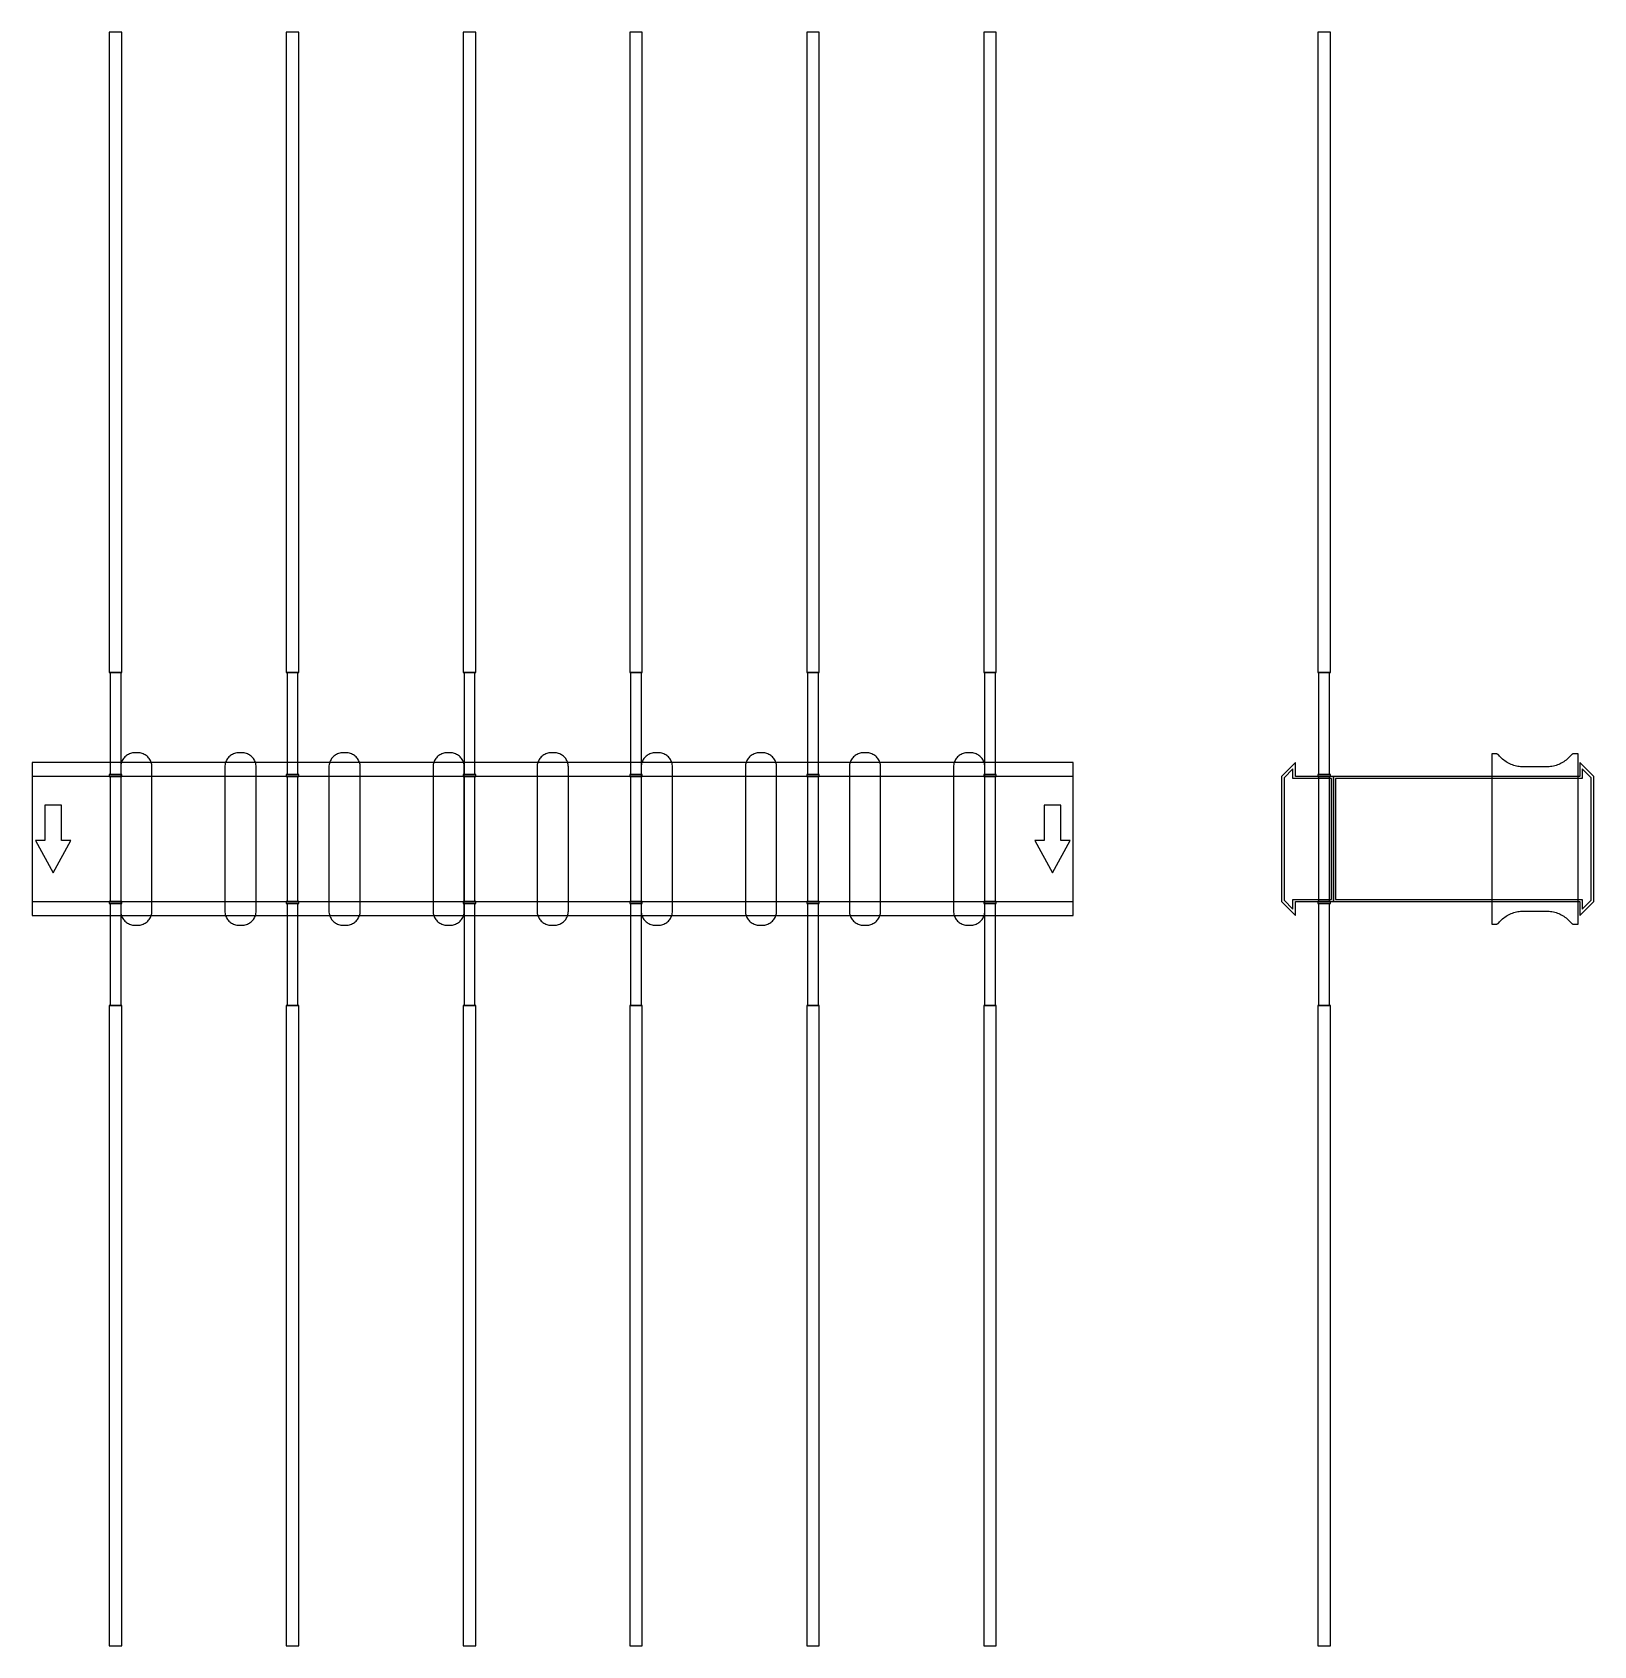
# Model space of a CAD drawing. Extents: x 0 to 1500, y -775 to 775.
import ezdxf

# ---------------------------------------------------------------- set-up
doc = ezdxf.new("R2010")
doc.units = 0
doc.layers.add('Halfen', color=7, linetype='CONTINUOUS')

msp = doc.modelspace()

# ---------------------------------------------------------------- linework, layer by layer
at = {"layer": 'Halfen', "color": 7}
for points in [[(86, 160), (86, 775), (74, 775), (74, 160)], [(256, 160), (256, 775), (244, 775), (244, 160)], [(426, 160), (426, 775), (414, 775), (414, 160)], [(586, 160), (586, 775), (574, 775), (574, 160)], [(756, 160), (756, 775), (744, 775), (744, 160)], [(926, 160), (926, 775), (914, 775), (914, 160)], [(1247, 160), (1247, 775), (1235, 775), (1235, 160)], [(85.25, 62), (85.25, 160), (74.75, 160), (74.75, 62)], [(255.25, 62), (255.25, 160), (244.75, 160), (244.75, 62)], [(425.25, 62), (425.25, 160), (414.75, 160), (414.75, 62)], [(585.25, 62), (585.25, 160), (574.75, 160), (574.75, 62)], [(755.25, 62), (755.25, 160), (744.75, 160), (744.75, 62)], [(925.25, 62), (925.25, 160), (914.75, 160), (914.75, 62)], [(1246.25, 62), (1246.25, 160), (1235.75, 160), (1235.75, 62)], [(115, -69.3), (115, -56.8), (115, 69.3), (114.958, 70.359), (114.834, 71.412), (114.627, 72.452), (114.339, 73.472), (113.972, 74.466), (113.529, 75.429), (113.011, 76.354), (112.422, 77.235), (111.765, 78.068), (111.046, 78.846), (110.268, 79.565), (109.435, 80.222), (108.554, 80.811), (107.629, 81.329), (106.666, 81.772), (105.672, 82.139), (104.652, 82.427), (103.612, 82.634), (102.559, 82.758), (101.5, 82.8), (98.5, 82.8), (97.441, 82.758), (96.388, 82.634), (95.348, 82.427), (94.328, 82.139), (93.334, 81.772), (92.371, 81.329), (91.446, 80.811), (90.565, 80.222), (89.732, 79.565), (88.954, 78.846), (88.235, 78.068), (87.578, 77.235), (86.989, 76.354), (86.471, 75.429), (86.028, 74.466), (85.661, 73.472), (85.373, 72.452), (85.166, 71.412), (85.042, 70.359), (85, 69.3), (85, -56.8), (85, -69.3), (85.042, -70.359), (85.166, -71.412), (85.373, -72.452), (85.661, -73.472), (86.028, -74.466), (86.471, -75.429), (86.989, -76.354), (87.578, -77.235), (88.235, -78.068), (88.954, -78.846), (89.732, -79.565), (90.565, -80.222), (91.446, -80.811), (92.371, -81.329), (93.334, -81.772), (94.328, -82.139), (95.348, -82.427), (96.388, -82.634), (97.441, -82.758), (98.5, -82.8), (101.5, -82.8), (102.559, -82.758), (103.612, -82.634), (104.652, -82.427), (105.672, -82.139), (106.666, -81.772), (107.629, -81.329), (108.554, -80.811), (109.435, -80.222), (110.268, -79.565), (111.046, -78.846), (111.765, -78.068), (112.422, -77.235), (113.011, -76.354), (113.529, -75.429), (113.972, -74.466), (114.339, -73.472), (114.627, -72.452), (114.834, -71.412), (114.958, -70.359), (115, -69.3)], [(215, -69.3), (215, -56.8), (215, 69.3), (214.958, 70.359), (214.834, 71.412), (214.627, 72.452), (214.339, 73.472), (213.972, 74.466), (213.529, 75.429), (213.011, 76.354), (212.422, 77.235), (211.765, 78.068), (211.046, 78.846), (210.268, 79.565), (209.435, 80.222), (208.554, 80.811), (207.629, 81.329), (206.666, 81.772), (205.672, 82.139), (204.652, 82.427), (203.612, 82.634), (202.559, 82.758), (201.5, 82.8), (198.5, 82.8), (197.441, 82.758), (196.388, 82.634), (195.348, 82.427), (194.328, 82.139), (193.334, 81.772), (192.371, 81.329), (191.446, 80.811), (190.565, 80.222), (189.732, 79.565), (188.954, 78.846), (188.235, 78.068), (187.578, 77.235), (186.989, 76.354), (186.471, 75.429), (186.028, 74.466), (185.661, 73.472), (185.373, 72.452), (185.166, 71.412), (185.042, 70.359), (185, 69.3), (185, -56.8), (185, -69.3), (185.042, -70.359), (185.166, -71.412), (185.373, -72.452), (185.661, -73.472), (186.028, -74.466), (186.471, -75.429), (186.989, -76.354), (187.578, -77.235), (188.235, -78.068), (188.954, -78.846), (189.732, -79.565), (190.565, -80.222), (191.446, -80.811), (192.371, -81.329), (193.334, -81.772), (194.328, -82.139), (195.348, -82.427), (196.388, -82.634), (197.441, -82.758), (198.5, -82.8), (201.5, -82.8), (202.559, -82.758), (203.612, -82.634), (204.652, -82.427), (205.672, -82.139), (206.666, -81.772), (207.629, -81.329), (208.554, -80.811), (209.435, -80.222), (210.268, -79.565), (211.046, -78.846), (211.765, -78.068), (212.422, -77.235), (213.011, -76.354), (213.529, -75.429), (213.972, -74.466), (214.339, -73.472), (214.627, -72.452), (214.834, -71.412), (214.958, -70.359), (215, -69.3)], [(315, -69.3), (315, -56.8), (315, 69.3), (314.958, 70.359), (314.834, 71.412), (314.627, 72.452), (314.339, 73.472), (313.972, 74.466), (313.529, 75.429), (313.011, 76.354), (312.422, 77.235), (311.765, 78.068), (311.046, 78.846), (310.268, 79.565), (309.435, 80.222), (308.554, 80.811), (307.629, 81.329), (306.666, 81.772), (305.672, 82.139), (304.652, 82.427), (303.612, 82.634), (302.559, 82.758), (301.5, 82.8), (298.5, 82.8), (297.441, 82.758), (296.388, 82.634), (295.348, 82.427), (294.328, 82.139), (293.334, 81.772), (292.371, 81.329), (291.446, 80.811), (290.565, 80.222), (289.732, 79.565), (288.954, 78.846), (288.235, 78.068), (287.578, 77.235), (286.989, 76.354), (286.471, 75.429), (286.028, 74.466), (285.661, 73.472), (285.373, 72.452), (285.166, 71.412), (285.042, 70.359), (285, 69.3), (285, -56.8), (285, -69.3), (285.042, -70.359), (285.166, -71.412), (285.373, -72.452), (285.661, -73.472), (286.028, -74.466), (286.471, -75.429), (286.989, -76.354), (287.578, -77.235), (288.235, -78.068), (288.954, -78.846), (289.732, -79.565), (290.565, -80.222), (291.446, -80.811), (292.371, -81.329), (293.334, -81.772), (294.328, -82.139), (295.348, -82.427), (296.388, -82.634), (297.441, -82.758), (298.5, -82.8), (301.5, -82.8), (302.559, -82.758), (303.612, -82.634), (304.652, -82.427), (305.672, -82.139), (306.666, -81.772), (307.629, -81.329), (308.554, -80.811), (309.435, -80.222), (310.268, -79.565), (311.046, -78.846), (311.765, -78.068), (312.422, -77.235), (313.011, -76.354), (313.529, -75.429), (313.972, -74.466), (314.339, -73.472), (314.627, -72.452), (314.834, -71.412), (314.958, -70.359), (315, -69.3)], [(415, -69.3), (415, -56.8), (415, 69.3), (414.958, 70.359), (414.834, 71.412), (414.627, 72.452), (414.339, 73.472), (413.972, 74.466), (413.529, 75.429), (413.011, 76.354), (412.422, 77.235), (411.765, 78.068), (411.046, 78.846), (410.268, 79.565), (409.435, 80.222), (408.554, 80.811), (407.629, 81.329), (406.666, 81.772), (405.672, 82.139), (404.652, 82.427), (403.612, 82.634), (402.559, 82.758), (401.5, 82.8), (398.5, 82.8), (397.441, 82.758), (396.388, 82.634), (395.348, 82.427), (394.328, 82.139), (393.334, 81.772), (392.371, 81.329), (391.446, 80.811), (390.565, 80.222), (389.732, 79.565), (388.954, 78.846), (388.235, 78.068), (387.578, 77.235), (386.989, 76.354), (386.471, 75.429), (386.028, 74.466), (385.661, 73.472), (385.373, 72.452), (385.166, 71.412), (385.042, 70.359), (385, 69.3), (385, -56.8), (385, -69.3), (385.042, -70.359), (385.166, -71.412), (385.373, -72.452), (385.661, -73.472), (386.028, -74.466), (386.471, -75.429), (386.989, -76.354), (387.578, -77.235), (388.235, -78.068), (388.954, -78.846), (389.732, -79.565), (390.565, -80.222), (391.446, -80.811), (392.371, -81.329), (393.334, -81.772), (394.328, -82.139), (395.348, -82.427), (396.388, -82.634), (397.441, -82.758), (398.5, -82.8), (401.5, -82.8), (402.559, -82.758), (403.612, -82.634), (404.652, -82.427), (405.672, -82.139), (406.666, -81.772), (407.629, -81.329), (408.554, -80.811), (409.435, -80.222), (410.268, -79.565), (411.046, -78.846), (411.765, -78.068), (412.422, -77.235), (413.011, -76.354), (413.529, -75.429), (413.972, -74.466), (414.339, -73.472), (414.627, -72.452), (414.834, -71.412), (414.958, -70.359), (415, -69.3)], [(515, -69.3), (515, -56.8), (515, 69.3), (514.958, 70.359), (514.834, 71.412), (514.627, 72.452), (514.339, 73.472), (513.972, 74.466), (513.529, 75.429), (513.011, 76.354), (512.422, 77.235), (511.765, 78.068), (511.046, 78.846), (510.268, 79.565), (509.435, 80.222), (508.554, 80.811), (507.629, 81.329), (506.666, 81.772), (505.672, 82.139), (504.652, 82.427), (503.612, 82.634), (502.559, 82.758), (501.5, 82.8), (498.5, 82.8), (497.441, 82.758), (496.388, 82.634), (495.348, 82.427), (494.328, 82.139), (493.334, 81.772), (492.371, 81.329), (491.446, 80.811), (490.565, 80.222), (489.732, 79.565), (488.954, 78.846), (488.235, 78.068), (487.578, 77.235), (486.989, 76.354), (486.471, 75.429), (486.028, 74.466), (485.661, 73.472), (485.373, 72.452), (485.166, 71.412), (485.042, 70.359), (485, 69.3), (485, -56.8), (485, -69.3), (485.042, -70.359), (485.166, -71.412), (485.373, -72.452), (485.661, -73.472), (486.028, -74.466), (486.471, -75.429), (486.989, -76.354), (487.578, -77.235), (488.235, -78.068), (488.954, -78.846), (489.732, -79.565), (490.565, -80.222), (491.446, -80.811), (492.371, -81.329), (493.334, -81.772), (494.328, -82.139), (495.348, -82.427), (496.388, -82.634), (497.441, -82.758), (498.5, -82.8), (501.5, -82.8), (502.559, -82.758), (503.612, -82.634), (504.652, -82.427), (505.672, -82.139), (506.666, -81.772), (507.629, -81.329), (508.554, -80.811), (509.435, -80.222), (510.268, -79.565), (511.046, -78.846), (511.765, -78.068), (512.422, -77.235), (513.011, -76.354), (513.529, -75.429), (513.972, -74.466), (514.339, -73.472), (514.627, -72.452), (514.834, -71.412), (514.958, -70.359), (515, -69.3)], [(615, -69.3), (615, -56.8), (615, 69.3), (614.958, 70.359), (614.834, 71.412), (614.627, 72.452), (614.339, 73.472), (613.972, 74.466), (613.529, 75.429), (613.011, 76.354), (612.422, 77.235), (611.765, 78.068), (611.046, 78.846), (610.268, 79.565), (609.435, 80.222), (608.554, 80.811), (607.629, 81.329), (606.666, 81.772), (605.672, 82.139), (604.652, 82.427), (603.612, 82.634), (602.559, 82.758), (601.5, 82.8), (598.5, 82.8), (597.441, 82.758), (596.388, 82.634), (595.348, 82.427), (594.328, 82.139), (593.334, 81.772), (592.371, 81.329), (591.446, 80.811), (590.565, 80.222), (589.732, 79.565), (588.954, 78.846), (588.235, 78.068), (587.578, 77.235), (586.989, 76.354), (586.471, 75.429), (586.028, 74.466), (585.661, 73.472), (585.373, 72.452), (585.166, 71.412), (585.042, 70.359), (585, 69.3), (585, -56.8), (585, -69.3), (585.042, -70.359), (585.166, -71.412), (585.373, -72.452), (585.661, -73.472), (586.028, -74.466), (586.471, -75.429), (586.989, -76.354), (587.578, -77.235), (588.235, -78.068), (588.954, -78.846), (589.732, -79.565), (590.565, -80.222), (591.446, -80.811), (592.371, -81.329), (593.334, -81.772), (594.328, -82.139), (595.348, -82.427), (596.388, -82.634), (597.441, -82.758), (598.5, -82.8), (601.5, -82.8), (602.559, -82.758), (603.612, -82.634), (604.652, -82.427), (605.672, -82.139), (606.666, -81.772), (607.629, -81.329), (608.554, -80.811), (609.435, -80.222), (610.268, -79.565), (611.046, -78.846), (611.765, -78.068), (612.422, -77.235), (613.011, -76.354), (613.529, -75.429), (613.972, -74.466), (614.339, -73.472), (614.627, -72.452), (614.834, -71.412), (614.958, -70.359), (615, -69.3)], [(715, -69.3), (715, -56.8), (715, 69.3), (714.958, 70.359), (714.834, 71.412), (714.627, 72.452), (714.339, 73.472), (713.972, 74.466), (713.529, 75.429), (713.011, 76.354), (712.422, 77.235), (711.765, 78.068), (711.046, 78.846), (710.268, 79.565), (709.435, 80.222), (708.554, 80.811), (707.629, 81.329), (706.666, 81.772), (705.672, 82.139), (704.652, 82.427), (703.612, 82.634), (702.559, 82.758), (701.5, 82.8), (698.5, 82.8), (697.441, 82.758), (696.388, 82.634), (695.348, 82.427), (694.328, 82.139), (693.334, 81.772), (692.371, 81.329), (691.446, 80.811), (690.565, 80.222), (689.732, 79.565), (688.954, 78.846), (688.235, 78.068), (687.578, 77.235), (686.989, 76.354), (686.471, 75.429), (686.028, 74.466), (685.661, 73.472), (685.373, 72.452), (685.166, 71.412), (685.042, 70.359), (685, 69.3), (685, -56.8), (685, -69.3), (685.042, -70.359), (685.166, -71.412), (685.373, -72.452), (685.661, -73.472), (686.028, -74.466), (686.471, -75.429), (686.989, -76.354), (687.578, -77.235), (688.235, -78.068), (688.954, -78.846), (689.732, -79.565), (690.565, -80.222), (691.446, -80.811), (692.371, -81.329), (693.334, -81.772), (694.328, -82.139), (695.348, -82.427), (696.388, -82.634), (697.441, -82.758), (698.5, -82.8), (701.5, -82.8), (702.559, -82.758), (703.612, -82.634), (704.652, -82.427), (705.672, -82.139), (706.666, -81.772), (707.629, -81.329), (708.554, -80.811), (709.435, -80.222), (710.268, -79.565), (711.046, -78.846), (711.765, -78.068), (712.422, -77.235), (713.011, -76.354), (713.529, -75.429), (713.972, -74.466), (714.339, -73.472), (714.627, -72.452), (714.834, -71.412), (714.958, -70.359), (715, -69.3)], [(815, -69.3), (815, -56.8), (815, 69.3), (814.958, 70.359), (814.834, 71.412), (814.627, 72.452), (814.339, 73.472), (813.972, 74.466), (813.529, 75.429), (813.011, 76.354), (812.422, 77.235), (811.765, 78.068), (811.046, 78.846), (810.268, 79.565), (809.435, 80.222), (808.554, 80.811), (807.629, 81.329), (806.666, 81.772), (805.672, 82.139), (804.652, 82.427), (803.612, 82.634), (802.559, 82.758), (801.5, 82.8), (798.5, 82.8), (797.441, 82.758), (796.388, 82.634), (795.348, 82.427), (794.328, 82.139), (793.334, 81.772), (792.371, 81.329), (791.446, 80.811), (790.565, 80.222), (789.732, 79.565), (788.954, 78.846), (788.235, 78.068), (787.578, 77.235), (786.989, 76.354), (786.471, 75.429), (786.028, 74.466), (785.661, 73.472), (785.373, 72.452), (785.166, 71.412), (785.042, 70.359), (785, 69.3), (785, -56.8), (785, -69.3), (785.042, -70.359), (785.166, -71.412), (785.373, -72.452), (785.661, -73.472), (786.028, -74.466), (786.471, -75.429), (786.989, -76.354), (787.578, -77.235), (788.235, -78.068), (788.954, -78.846), (789.732, -79.565), (790.565, -80.222), (791.446, -80.811), (792.371, -81.329), (793.334, -81.772), (794.328, -82.139), (795.348, -82.427), (796.388, -82.634), (797.441, -82.758), (798.5, -82.8), (801.5, -82.8), (802.559, -82.758), (803.612, -82.634), (804.652, -82.427), (805.672, -82.139), (806.666, -81.772), (807.629, -81.329), (808.554, -80.811), (809.435, -80.222), (810.268, -79.565), (811.046, -78.846), (811.765, -78.068), (812.422, -77.235), (813.011, -76.354), (813.529, -75.429), (813.972, -74.466), (814.339, -73.472), (814.627, -72.452), (814.834, -71.412), (814.958, -70.359), (815, -69.3)], [(915, -69.3), (915, -56.8), (915, 69.3), (914.958, 70.359), (914.834, 71.412), (914.627, 72.452), (914.339, 73.472), (913.972, 74.466), (913.529, 75.429), (913.011, 76.354), (912.422, 77.235), (911.765, 78.068), (911.046, 78.846), (910.268, 79.565), (909.435, 80.222), (908.554, 80.811), (907.629, 81.329), (906.666, 81.772), (905.672, 82.139), (904.652, 82.427), (903.612, 82.634), (902.559, 82.758), (901.5, 82.8), (898.5, 82.8), (897.441, 82.758), (896.388, 82.634), (895.348, 82.427), (894.328, 82.139), (893.334, 81.772), (892.371, 81.329), (891.446, 80.811), (890.565, 80.222), (889.732, 79.565), (888.954, 78.846), (888.235, 78.068), (887.578, 77.235), (886.989, 76.354), (886.471, 75.429), (886.028, 74.466), (885.661, 73.472), (885.373, 72.452), (885.166, 71.412), (885.042, 70.359), (885, 69.3), (885, -56.8), (885, -69.3), (885.042, -70.359), (885.166, -71.412), (885.373, -72.452), (885.661, -73.472), (886.028, -74.466), (886.471, -75.429), (886.989, -76.354), (887.578, -77.235), (888.235, -78.068), (888.954, -78.846), (889.732, -79.565), (890.565, -80.222), (891.446, -80.811), (892.371, -81.329), (893.334, -81.772), (894.328, -82.139), (895.348, -82.427), (896.388, -82.634), (897.441, -82.758), (898.5, -82.8), (901.5, -82.8), (902.559, -82.758), (903.612, -82.634), (904.652, -82.427), (905.672, -82.139), (906.666, -81.772), (907.629, -81.329), (908.554, -80.811), (909.435, -80.222), (910.268, -79.565), (911.046, -78.846), (911.765, -78.068), (912.422, -77.235), (913.011, -76.354), (913.529, -75.429), (913.972, -74.466), (914.339, -73.472), (914.627, -72.452), (914.834, -71.412), (914.958, -70.359), (915, -69.3)], [(1485, -81.8), (1485, 81.8), (1481, 81.8), (1480.846, 81.797), (1480.691, 81.786), (1480.538, 81.769), (1480.385, 81.746), (1480.234, 81.715), (1480.084, 81.678), (1479.936, 81.634), (1479.789, 81.584), (1479.646, 81.527), (1479.505, 81.464), (1479.366, 81.395), (1479.231, 81.32), (1479.1, 81.239), (1478.972, 81.153), (1478.848, 81.06), (1478.728, 80.963), (1478.613, 80.86), (1478.502, 80.752), (1478.397, 80.639), (1478.296, 80.522), (1477.41, 79.491), (1476.479, 78.5), (1475.505, 77.551), (1474.491, 76.646), (1473.437, 75.787), (1472.347, 74.975), (1471.222, 74.211), (1470.064, 73.499), (1468.876, 72.838), (1467.66, 72.23), (1466.418, 71.676), (1465.153, 71.178), (1463.867, 70.736), (1462.563, 70.351), (1461.243, 70.024), (1459.911, 69.756), (1458.567, 69.547), (1457.216, 69.397), (1455.859, 69.307), (1454.5, 69.277), (1432.5, 69.277), (1431.141, 69.307), (1429.784, 69.397), (1428.433, 69.547), (1427.089, 69.756), (1425.757, 70.024), (1424.437, 70.351), (1423.133, 70.736), (1421.847, 71.178), (1420.582, 71.676), (1419.34, 72.23), (1418.124, 72.838), (1416.936, 73.499), (1415.778, 74.211), (1414.653, 74.975), (1413.563, 75.787), (1412.509, 76.646), (1411.495, 77.551), (1410.521, 78.5), (1409.59, 79.491), (1408.704, 80.522), (1408.603, 80.639), (1408.498, 80.752), (1408.387, 80.86), (1408.272, 80.963), (1408.152, 81.06), (1408.028, 81.153), (1407.9, 81.239), (1407.769, 81.32), (1407.634, 81.395), (1407.495, 81.464), (1407.354, 81.527), (1407.211, 81.584), (1407.064, 81.634), (1406.916, 81.678), (1406.766, 81.715), (1406.615, 81.746), (1406.462, 81.769), (1406.309, 81.786), (1406.154, 81.797), (1406, 81.8), (1402, 81.8), (1402, -81.8), (1406, -81.8), (1406.154, -81.797), (1406.309, -81.786), (1406.462, -81.769), (1406.615, -81.746), (1406.766, -81.715), (1406.916, -81.678), (1407.064, -81.634), (1407.211, -81.584), (1407.354, -81.527), (1407.495, -81.464), (1407.634, -81.395), (1407.769, -81.32), (1407.9, -81.239), (1408.028, -81.153), (1408.152, -81.06), (1408.272, -80.963), (1408.387, -80.86), (1408.498, -80.752), (1408.603, -80.639), (1408.704, -80.522), (1409.59, -79.491), (1410.521, -78.5), (1411.495, -77.551), (1412.509, -76.646), (1413.563, -75.787), (1414.653, -74.975), (1415.778, -74.211), (1416.936, -73.499), (1418.124, -72.838), (1419.34, -72.23), (1420.582, -71.676), (1421.847, -71.178), (1423.133, -70.736), (1424.437, -70.351), (1425.757, -70.024), (1427.089, -69.756), (1428.433, -69.547), (1429.784, -69.397), (1431.141, -69.307), (1432.5, -69.277), (1454.5, -69.277), (1455.859, -69.307), (1457.216, -69.397), (1458.567, -69.547), (1459.911, -69.756), (1461.243, -70.024), (1462.563, -70.351), (1463.867, -70.736), (1465.153, -71.178), (1466.418, -71.676), (1467.66, -72.23), (1468.876, -72.838), (1470.064, -73.499), (1471.222, -74.211), (1472.347, -74.975), (1473.437, -75.787), (1474.491, -76.646), (1475.505, -77.551), (1476.479, -78.5), (1477.41, -79.491), (1478.296, -80.522), (1478.397, -80.639), (1478.502, -80.752), (1478.613, -80.86), (1478.728, -80.963), (1478.848, -81.06), (1478.972, -81.153), (1479.1, -81.239), (1479.231, -81.32), (1479.366, -81.395), (1479.505, -81.464), (1479.646, -81.527), (1479.789, -81.584), (1479.936, -81.634), (1480.084, -81.678), (1480.234, -81.715), (1480.385, -81.746), (1480.538, -81.769), (1480.691, -81.786), (1480.846, -81.797), (1481, -81.8)], [(0, -73.5), (1000, -73.5), (1000, 73.5), (0, 73.5)], [(86, 60), (86, 62), (74, 62), (74, 60)], [(256, 60), (256, 62), (244, 62), (244, 60)], [(426, 60), (426, 62), (414, 62), (414, 60)], [(586, 60), (586, 62), (574, 62), (574, 60)], [(756, 60), (756, 62), (744, 62), (744, 60)], [(926, 60), (926, 62), (914, 62), (914, 60)], [(1250, -60), (1250, 60), (1213.5, 60), (1213.5, 73.5), (1200, 60), (1200, -60), (1213.5, -73.5), (1213.5, -60)], [(1248, -58), (1248, 58), (1211, 58), (1211, 67.25), (1202.5, 58.75), (1202.5, -58.75), (1211, -67.25), (1211, -58)], [(1247, 60), (1247, 62), (1235, 62), (1235, 60)], [(1500, -60), (1500, 60), (1486.5, 73.5), (1486.5, 60), (1250, 60), (1250, -60), (1486.5, -60), (1486.5, -73.5)], [(1497.5, -58.75), (1497.5, 58.75), (1489, 67.25), (1489, 58), (1252, 58), (1252, -58), (1489, -58), (1489, -67.25)], [(0, -60), (1000, -60), (1000, 60), (0, 60)], [(85.25, -60), (85.25, 60), (74.75, 60), (74.75, -60)], [(255.25, -60), (255.25, 60), (244.75, 60), (244.75, -60)], [(425.25, -60), (425.25, 60), (414.75, 60), (414.75, -60)], [(585.25, -60), (585.25, 60), (574.75, 60), (574.75, -60)], [(755.25, -60), (755.25, 60), (744.75, 60), (744.75, -60)], [(925.25, -60), (925.25, 60), (914.75, 60), (914.75, -60)], [(1246.25, -60), (1246.25, 60), (1235.75, 60), (1235.75, -60)], [(20, -32.5), (37, -1.5), (28, -1.5), (28, 32.5), (12, 32.5), (12, -1.5), (3, -1.5)], [(980, -32.5), (997, -1.5), (988, -1.5), (988, 32.5), (972, 32.5), (972, -1.5), (963, -1.5)], [(86, -62), (86, -60), (74, -60), (74, -62)], [(85.25, -160), (85.25, -62), (74.75, -62), (74.75, -160)], [(256, -62), (256, -60), (244, -60), (244, -62)], [(255.25, -160), (255.25, -62), (244.75, -62), (244.75, -160)], [(426, -62), (426, -60), (414, -60), (414, -62)], [(425.25, -160), (425.25, -62), (414.75, -62), (414.75, -160)], [(586, -62), (586, -60), (574, -60), (574, -62)], [(585.25, -160), (585.25, -62), (574.75, -62), (574.75, -160)], [(756, -62), (756, -60), (744, -60), (744, -62)], [(755.25, -160), (755.25, -62), (744.75, -62), (744.75, -160)], [(926, -62), (926, -60), (914, -60), (914, -62)], [(925.25, -160), (925.25, -62), (914.75, -62), (914.75, -160)], [(1247, -62), (1247, -60), (1235, -60), (1235, -62)], [(1246.25, -160), (1246.25, -62), (1235.75, -62), (1235.75, -160)], [(86, -775), (86, -160), (74, -160), (74, -775)], [(256, -775), (256, -160), (244, -160), (244, -775)], [(426, -775), (426, -160), (414, -160), (414, -775)], [(586, -775), (586, -160), (574, -160), (574, -775)], [(756, -775), (756, -160), (744, -160), (744, -775)], [(926, -775), (926, -160), (914, -160), (914, -775)], [(1247, -775), (1247, -160), (1235, -160), (1235, -775)]]:
    msp.add_lwpolyline(points, close=True, dxfattribs=at)

doc.saveas('drawing.dxf')
